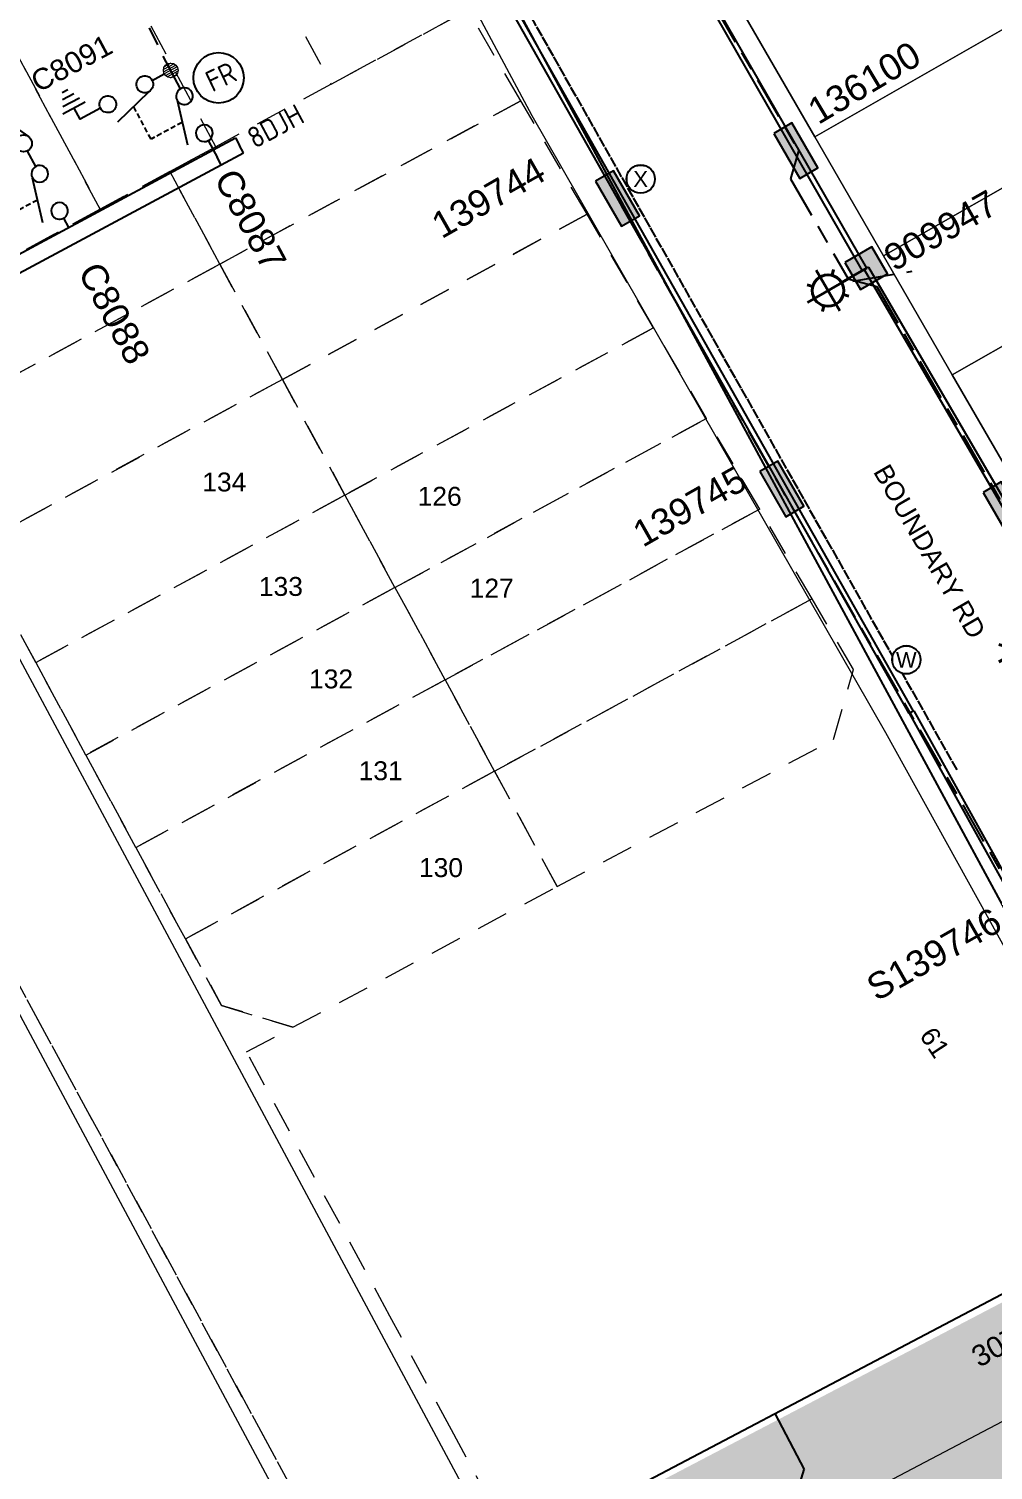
# Model space of a CAD drawing. Header units: metres. Extents: x 303431 to 305438, y 6269401 to 6270518.
# Drawn here: x 303871.4 to 303963.2, y 6269892.9 to 6270030 of the extents above; entities that cross this region are included whole.
import ezdxf
from ezdxf.enums import TextEntityAlignment as Align

# ---------------------------------------------------------------- set-up
doc = ezdxf.new("R2010")
doc.units = ezdxf.units.M
for name, pattern in [('A', [0]), ('Cable Exist OH', [1, 1, 0]), ('Cable Exist UG', [8.2, 4, -1.2, 1.8, -1.2]), ('CENTERX2', [4, 2.5, -0.5, 0.5, -0.5]), ('Dash', [5, 3, -2]), ('DASHED', [0.75, 0.5, -0.25]), ('IE Trench LV', [6.5, 5, -1.5])]:
    doc.linetypes.add(name, pattern=pattern)
doc.layers.get('0').update_dxf_attribs({"color": 6})
for name, color, linetype in [('_User Duct ID', 3, 'Continuous'), ('_User_LV_Exist', 7, 'Continuous'), ('Duct_SP_EXT', 7, 'Continuous'), ('Equip_HV_EXT', 7, 'Continuous'), ('Equip_SP_SL_EXT', 7, 'Continuous'), ('Mains_HV_EXT', 7, 'Continuous'), ('Mains_HV_NEW_U72', 2, 'Continuous'), ('Mains_LV_EXT', 7, 'Continuous'), ('Notes', 7, 'Continuous'), ('SupportsUG_SP_LV_EXT', 7, 'Continuous'), ('SupportsUG_SP_LV_SL_EXT', 7, 'Continuous'), ('Trench_SP_EXT', 7, 'Continuous'), ('UG_Details_SP_MISC', 7, 'Continuous')]:
    doc.layers.add(name, color=color, linetype=linetype)
for name, color, linetype, lineweight in [('Cadastre Developer_SP_EXT', 9, 'Continuous', 5), ('Cadastre Land Parcels_SP_EXT', 9, 'Continuous', 5), ('Cadastre Roads_SP_EXT', 9, 'Continuous', 5)]:
    doc.layers.add(name, color=color, linetype=linetype, lineweight=lineweight)
doc.styles.add('ARIAL', font='arial.ttf', dxfattribs={"height": 2})
doc.styles.add('COLUMN_LABEL', font='arial.ttf')
doc.styles.add('iecARIAL', font='arial.ttf', dxfattribs={"height": 2})
doc.styles.add('iecISOCP', font='isocp.shx')
doc.styles.add('IESYMBOL1', font='isocp.shx')
doc.styles.add('POLE_LABEL', font='arial.ttf')
doc.styles.get("Standard").update_dxf_attribs({"font": 'arial.ttf'})
doc.styles.add('SWG_LABEL', font='arial.ttf')
doc.styles.add('SWITCH_LABEL', font='arial.ttf', dxfattribs={"height": 2.5})
doc.linetypes.add('Cable New UG', pattern='A,7,-0.25,["x",Standard,S=2,R=0,X=0.2,Y=-0.8],-2.1', length=9.35)

# ---------------------------------------------------------------- blocks, each defined once
blk = doc.blocks.new('COLUMN_EXT')
blk.add_hatch(color=256).paths.add_polyline_path([(-1.49, 1.48), (-1.49, -1.49), (1.48, -1.49), (1.48, 1.48)])
blk.add_lwpolyline([(-1.49, -1.49), (1.48, -1.49), (1.48, 1.48), (-1.49, 1.48)], close=True)
for tag, height, style, flags, p in [('ASSET_NUM', 2.5, 'COLUMN_LABEL', 8, (2, 2)), ('STRUCTURE_PLANT_NUMBER', 0.2, 'POLE_LABEL', 9, (1.81, 0.03)), ('STREET_CODE', 0.2, 'COLUMN_LABEL', 9, (1.81, -0.2))]:
    blk.add_attdef(tag, text='', height=height, dxfattribs=dict(style=style, flags=flags)).set_placement(p, align=Align.MIDDLE_LEFT)
at = {"flags": 9}
for tag, p in [('COLUMN_TYPE', (1.81, -0.4)), ('OWNED_BY', (1.81, -0.6)), ('STATE', (1.81, -0.8)), ('USAGE', (1.81, -1)), ('LEGEND', (1.81, -1.2)), ('LOCATION', (1.81, -1.4)), ('STREETNAME', (1.81, -1.6)), ('SUBURB', (1.81, -1.8)), ('NOTES', (1.81, -2))]:
    blk.add_attdef(tag, text='', height=0.2, dxfattribs=at).set_placement(p, align=Align.MIDDLE_LEFT)
at = {"flags": 1}
blk.add_attdef('Z', (1.81, -2.35), '', height=0.2, dxfattribs=at)
blk = doc.blocks.new('SL_LANTERN_EXT')
at = {"lineweight": 40}
for p, q in [((-1.46, 5.68), (-1.06, 5.28)), ((0, 1.97), (0, 6.47)), ((1.46, 5.68), (1.06, 5.28)), ((-2.25, 4.22), (2.25, 4.22)), ((-1.46, 2.76), (-1.06, 3.16)), ((1.46, 2.76), (1.06, 3.16)), ((0, 0), (0, 2.72))]:
    blk.add_line(p, q, dxfattribs=at)
blk.add_circle((0, 4.22), 1.5, dxfattribs=at)
at = {"style": 'iecARIAL', "flags": 9}
blk.add_attdef('ASSET_NUM', (1.5, 1.5), '', height=2.5, dxfattribs=at)
for tag, p, height, flags in [('CONSTRUCTED_VOLTAGE', (0.98, -0.65), 0.2, 9), ('CONTROL_TYPE', (0.98, -0.85), 0.2, 9), ('LANTERN_PURPOSE', (0.98, -1.05), 0.2, 9), ('LANTERN_TYPE', (0.98, -1.25), 0.2, 9), ('NO_PHASES', (0.98, -1.45), 0.2, 9), ('LNUMBER', (2.18, -3.25), 2.5, 8), ('OPERATING_VOLTAGE', (0.98, -1.65), 0.2, 9), ('ORIENTATION', (0.98, -1.85), 0.2, 9), ('OWNED_BY', (0.98, -2.05), 0.2, 9), ('STATE', (0.98, -2.25), 0.2, 9), ('USAGE', (0.98, -2.45), 0.2, 9), ('CEXIST', (0.98, -2.65), 0.2, 9), ('CNEW', (0.98, -2.85), 0.2, 9), ('CNUMBER', (0.98, -3.05), 0.2, 9), ('CREMOVE', (0.98, -3.25), 0.2, 9), ('CREPLACE', (0.98, -3.45), 0.2, 9), ('LKINGHEIGHT', (0.98, -3.65), 0.2, 9), ('LBRACKET', (0.98, -3.85), 0.2, 9), ('LBRACKETVOCAB', (0.98, -4.05), 0.2, 9), ('LCATEGORY', (0.98, -4.25), 0.2, 9), ('LCHARGE1', (0.98, -4.45), 0.2, 9), ('LCHARGE1PERCENT', (0.98, -4.65), 0.2, 9), ('LCHARGE2', (0.98, -4.85), 0.2, 9), ('LCHARGE2PERCENT', (0.98, -5.05), 0.2, 9), ('LCHARGE3', (0.98, -5.25), 0.2, 9), ('LCHARGE3PERCENT', (0.98, -5.45), 0.2, 9), ('LEXIST', (0.98, -5.65), 0.2, 9), ('LLAMP', (0.98, -5.85), 0.2, 9), ('LLAMPVOCAB', (0.98, -6.05), 0.2, 9), ('LMAST', (0.98, -6.25), 0.2, 9), ('LMASTVOCAB', (0.98, -6.45), 0.2, 9), ('LNEW', (0.98, -6.65), 0.2, 9), ('LANTNUMBER', (0.98, -6.85), 0.2, 9), ('LOUTREACH', (0.98, -7.25), 0.2, 9), ('LOUTREACHVOCAB', (0.98, -7.45), 0.2, 9), ('LRATECODE', (0.98, -7.65), 0.2, 9), ('LREMOVE', (0.98, -7.85), 0.2, 9), ('LREPLACE', (0.98, -8.05), 0.2, 9), ('LTYPE', (0.98, -8.25), 0.2, 9), ('STREETNAME', (0.98, -9.25), 0.2, 9), ('SUBURB', (0.98, -9.45), 0.2, 1), ('LTYPEVOCAB', (0.98, -8.45), 0.2, 9), ('LEGEND', (0.98, -8.65), 0.2, 9), ('LOCATION', (0.98, -8.85), 0.2, 9), ('NOTES', (0.98, -9.05), 0.2, 9)]:
    blk.add_attdef(tag, p, '', height=height, dxfattribs=dict(flags=flags))
blk = doc.blocks.new('PILLAR_EXT')
blk.add_hatch(color=256).paths.add_polyline_path([(-2.475, 0.99), (-2.475, -0.99), (2.475, -0.99), (2.475, 0.99)])
blk.add_lwpolyline([(-2.475, -0.99), (2.475, -0.99), (2.475, 0.99), (-2.475, 0.99)], close=True)
at = {"style": 'iecARIAL', "flags": 8}
blk.add_attdef('ASSET_NUM', (1.5, 3.5), '', height=2.5, dxfattribs=at)
for tag, p, flags in [('OWNED_BY', (0, -0.2), 9), ('STATE', (0, -0.4), 9), ('SUPPORT_TYPE', (0, -0.6), 9), ('USAGE', (0, -0.8), 9), ('LEGEND', (0, -1), 9), ('LOCATION', (0, -1.2), 9), ('NOTES', (0, -1.4), 9), ('STREETNAME', (0, -1.8), 9), ('SUBURB', (0, -2), 1), ('PARENT', (0, -1.6), 9)]:
    blk.add_attdef(tag, p, '', height=0.2, dxfattribs=dict(flags=flags))
blk = doc.blocks.new('*U57')
for p, q in [((-1.6, 60.98), (-1.6, 63.38)), ((-1.6, 63.38), (-0.8, 63.38)), ((0, 63.38), (-0.8, 63.38)), ((0, 60.98), (0, 63.38)), ((-1.6, 24.4), (-1.6, 60.98)), ((-1.6, 60.98), (-0.8, 60.98)), ((0, 60.98), (-0.8, 60.98)), ((0, 24.4), (0, 60.98)), ((-1.6, 13.4), (-1.6, 24.4)), ((-1.6, 24.4), (-0.8, 24.4)), ((0, 24.4), (-0.8, 24.4)), ((0, 13.4), (0, 24.4)), ((-1.6, 2.4), (-1.6, 13.4)), ((-1.6, 13.4), (-0.8, 13.4)), ((0, 13.4), (-0.8, 13.4)), ((0, 2.4), (0, 13.4)), ((-1.6, 0), (-1.6, 2.4)), ((-1.6, 2.4), (-0.8, 2.4)), ((0, 2.4), (-0.8, 2.4)), ((0, 0), (0, 2.4)), ((-1.6, 0), (-0.8, 0)), ((0, 0), (-0.8, 0))]:
    blk.add_line(p, q)
at = {"color": 7, "style": 'IESYMBOL1'}
for s, p in [('8DJH', (-0.79, 67.27, 19.97)), ('PM', (-0.76, -2.18, 19.97))]:
    blk.add_text(s, height=2, rotation=89.9826, dxfattribs=at).set_placement(p, align=Align.MIDDLE_CENTER)
blk = doc.blocks.new('SWG_SIE_TRF_NOES_NEW')
for p, q in [((7.01, 0.8), (2.79, 1.95)), ((14.68, 0), (20.54, 0))]:
    blk.add_line(p, q)
at = {"linetype": 'DASHED'}
blk.add_lwpolyline([(4.9, 1.38), (4.9, 4.64), (12.61, 4.64)], dxfattribs=at)
for points in [[(2.2, 0.01), (1.2, 0.01)], [(19.54, -0.75), (20.54, 0), (19.54, 0.75)], [(7.8, 0), (9.45, 0)]]:
    blk.add_lwpolyline(points)
for points in [[(3, -0.79, 1), (3, 0.81, 1)], [(7, -0.8, 1), (7, 0.8, 1)]]:
    blk.add_lwpolyline(points, format="xyb", close=True)
at = {"flags": 1}
blk.add_attdef('Z', (0, 0), '', height=0.2, dxfattribs=at)
at = {"style": 'SWITCH_LABEL', "flags": 9}
blk.add_attdef('STREET_CODE', text='', height=0.2, dxfattribs=at).set_placement((0, -0.2), align=Align.MIDDLE_LEFT)
at = {"flags": 9}
for tag, p in [('ORIENTATION', (0, -0.4)), ('SUBURB', (0, -1)), ('STREETNAME', (0, -1.2)), ('PARENT', (0, -0.6)), ('USAGE', (0, -0.8)), ('LOCATION', (0, -1.4)), ('OPERATED_BY', (0, -2.11)), ('NOTES', (0, -1.6)), ('OWNED_BY', (0, -1.89)), ('MAINTAINED_BY', (0, -2.32))]:
    blk.add_attdef(tag, text='', height=0.2, dxfattribs=at).set_placement(p, align=Align.MIDDLE_LEFT)
blk = doc.blocks.new('SWG_FUSE_NEW')
for points in [[(1.15, 0.72), (4.04, -0.71)], [(1.16, -0.72), (4.04, 0.73)]]:
    blk.add_lwpolyline(points)
for centre in [(0.8, 0), (4.4, 0.01)]:
    blk.add_circle(centre, 0.8)
blk = doc.blocks.new('*U58')
at = {"linetype": 'CENTERX2'}
blk.add_blockref('SWG_SIE_TRF_NOES_NEW', (0, 0), dxfattribs=at)
at = {"linetype": 'CENTERX2', "rotation": 180}
blk.add_blockref('SWG_FUSE_NEW', (14.68, 0), dxfattribs=at)
at = {"style": 'IESYMBOL1'}
blk.add_text('TRF', height=2.5, rotation=270.0174, dxfattribs=at).set_placement((22.51, -0.05), align=Align.MIDDLE_CENTER)
blk = doc.blocks.new('FAULT_INDIC_SE')
blk.add_circle((0, 0), 2.4)
at = {"insert": (-1.15, 1), "char_height": 2, "width": 2.7042, "attachment_point": 1, "style": 'iecISOCP'}
blk.add_mtext('FR', dxfattribs=at)
blk = doc.blocks.new('SWG_SIE_SU_NEW')
blk.add_line((5.81, 0.79), (1.59, 1.94))
at = {"linetype": 'A', "lineweight": 0}
for p, q in [((7.98, 0.35), (7.98, -0.37)), ((8.18, -0.58), (8.18, 0.56)), ((8.38, 0.66), (8.38, -0.68)), ((8.58, -0.71), (8.58, 0.69)), ((8.78, 0.66), (8.78, -0.68)), ((8.98, -0.59), (8.98, 0.56)), ((9.18, 0.35), (9.18, -0.38))]:
    blk.add_line(p, q, dxfattribs=at)
at = {"linetype": 'DASHED'}
blk.add_lwpolyline([(3.7, 1.36), (3.7, 4.73), (7.22, 4.73)], dxfattribs=at)
for points in [[(1, 0), (0, 0)], [(6.6, -0.01), (10.1, -0.01)]]:
    blk.add_lwpolyline(points)
for points in [[(1.8, -0.8, 1), (1.8, 0.8, 1)], [(5.8, -0.81, 1), (5.8, 0.79, 1)]]:
    blk.add_lwpolyline(points, format="xyb", close=True)
at = {"linetype": 'A', "lineweight": 0}
blk.add_circle((8.58, -0.01), 0.7, dxfattribs=at)
at = {"style": 'SWG_LABEL', "flags": 8}
blk.add_attdef('ASSET_NUM', text='', height=2.5, rotation=179.9544, dxfattribs=at).set_placement((-2.4, 0.01), align=Align.MIDDLE_LEFT)
at = {"flags": 1}
blk.add_attdef('Z', (0, 0), '', height=0.2, dxfattribs=at)
at = {"style": 'SWITCH_LABEL', "flags": 9}
blk.add_attdef('STREET_CODE', text='', height=0.2, dxfattribs=at).set_placement((0, 0), align=Align.MIDDLE_LEFT)
at = {"flags": 9}
for tag, p in [('ORIENTATION', (0, -0.2)), ('SUBURB', (0, -0.8)), ('STREETNAME', (0, -1)), ('PARENT', (0, -0.4)), ('USAGE', (0, -0.6)), ('LOCATION', (0, -1.2)), ('NOTES', (0, -1.4)), ('OPERATED_BY', (-0.01, -1.84)), ('OWNED_BY', (-0.01, -1.62)), ('MAINTAINED_BY', (-0.01, -2.05))]:
    blk.add_attdef(tag, text='', height=0.2, dxfattribs=at).set_placement(p, align=Align.MIDDLE_LEFT)
blk = doc.blocks.new('SWG_SIE_ES_NEW')
for p, q in [((-5.79, 0.78), (-1.79, 1.93)), ((0.01, -1.21), (2.41, -1.21)), ((0.31, -1.81), (2.11, -1.81)), ((0.61, -2.41), (1.81, -2.41)), ((0.92, -3.01), (1.52, -3.01))]:
    blk.add_line(p, q)
for points in [[(-5.79, -0.82, -1), (-5.79, 0.78, -1)], [(-1.79, -0.81, -1), (-1.79, 0.79, -1)]]:
    blk.add_lwpolyline(points, format="xyb", close=True)
for points in [[(-6.59, -0.02), (-7.89, -0.02)], [(-0.99, -0.01), (1.21, -0.01), (1.21, -1.21)]]:
    blk.add_lwpolyline(points)
at = {"flags": 1}
blk.add_attdef('Z', (0, 0), '', height=0.2, dxfattribs=at)
at = {"style": 'SWITCH_LABEL', "flags": 9}
blk.add_attdef('STREET_CODE', text='', height=0.2, dxfattribs=at).set_placement((0, -0.2), align=Align.MIDDLE_LEFT)
at = {"flags": 9}
for tag, p in [('ORIENTATION', (0, -0.4)), ('SUBURB', (0, -1)), ('STREETNAME', (0, -1.2)), ('PARENT', (0, -0.6)), ('USAGE', (0, -0.8)), ('LOCATION', (0, -1.4)), ('OPERATED_BY', (0, -2.01)), ('NOTES', (0, -1.6)), ('OWNED_BY', (0, -1.78)), ('MAINTAINED_BY', (0, -2.21))]:
    blk.add_attdef(tag, text='', height=0.2, dxfattribs=at).set_placement(p, align=Align.MIDDLE_LEFT)
at = {"style": 'ARIAL', "flags": 8}
blk.add_attdef('ASSET_NUM', text='', height=2, dxfattribs=at).set_placement((14.3, -5.09), align=Align.MIDDLE_RIGHT)
blk = doc.blocks.new('DUCT_INDICATOR')
at = {"flags": 1}
blk.add_attdef('Z', (0, 0), '', height=0.2, dxfattribs=at)
at = {"color": 7, "linetype": 'Cable Exist UG'}
blk.add_wipeout([(-0.51, 2.16), (-0.04, 2.22), (0.58, 2.17), (1.41, 1.69), (2.01, 1.02), (2.19, 0.01), (1.98, -1.07), (1.16, -1.93), (0.25, -2.17), (-0.43, -2.15), (-1.15, -1.86), (-1.68, -1.49), (-1.99, -0.81), (-2.19, 0.06), (-1.97, 1.09), (-1.07, 1.98), (-0.87, 2.07)], dxfattribs=at)
blk.add_circle((0, 0), 2.25)
blk.add_attdef('CODE', text='', height=1.8).set_placement((0, 0), align=Align.MIDDLE_CENTER)

msp = doc.modelspace()

# ---------------------------------------------------------------- linework, layer by layer
at = {"layer": '_User_LV_Exist', "color": 7, "linetype": 'Cable Exist UG', "flags": 128}
msp.add_lwpolyline([(303981.53457, 6269916.51563), (303980.24561, 6269919.71698), (303968.44807, 6269941.98143), (303942.95763, 6269986.39614), (303927.44622, 6270013.82152)], dxfattribs=at)
at = {"layer": 'Cadastre Developer_SP_EXT', "linetype": 'Dash'}
for points in [[(303903.01752, 6270049.15503), (303896.08711, 6270051.10703), (303888.2732, 6270046.91445), (303900.16426, 6270024.75579), (303913.16673, 6270031.80311), (303903.01752, 6270049.15503)], [(303877.25825, 6270041.0037), (303866.24181, 6270035.09295), (303878.18171, 6270012.84253), (303884.7969, 6270016.42687), (303889.17298, 6270018.79916), (303877.25825, 6270041.0037)], [(303866.24181, 6270035.09295), (303855.22686, 6270029.1822), (303867.19043, 6270006.88591), (303878.18171, 6270012.84253), (303866.24181, 6270035.09295)], [(303913.16673, 6270031.80311), (303900.16426, 6270024.75579), (303889.17298, 6270018.79916), (303884.7969, 6270016.42687), (303889.5622, 6270007.63474), (303918.21913, 6270023.16637), (303913.16673, 6270031.80311)], [(303886.2842, 6269943.42894), (303881.57514, 6269952.11748), (303876.80983, 6269960.90961), (303872.04453, 6269969.70322), (303866.0879, 6269980.69302), (303860.13127, 6269991.68429), (303855.36597, 6270000.47791), (303845.66517, 6270018.37739), (303847.68969, 6270025.13761), (303824.77628, 6270012.84253), (303831.56609, 6270010.81062), (303843.47935, 6269988.82807), (303903.61869, 6269877.83799), (303917.78078, 6269885.28946), (303911.61134, 6269896.69641), (303905.74055, 6269907.52934), (303892.11504, 6269932.66853), (303896.53108, 6269935.01714), (303889.73239, 6269937.06534), (303886.2842, 6269943.42894)], [(303886.2842, 6269943.42894), (303881.57514, 6269952.11748), (303876.80983, 6269960.90961), (303872.04453, 6269969.70322), (303866.0879, 6269980.69302), (303860.13127, 6269991.68429), (303855.36597, 6270000.47791), (303845.66517, 6270018.37739), (303847.68969, 6270025.13761), (303824.77628, 6270012.84253), (303831.56609, 6270010.81062), (303843.47935, 6269988.82807), (303903.61869, 6269877.83799), (303917.78078, 6269885.28946), (303911.61134, 6269896.69641), (303905.74055, 6269907.52934), (303892.11504, 6269932.66853), (303896.53108, 6269935.01714), (303889.73239, 6269937.06534), (303886.2842, 6269943.42894)], [(303918.21913, 6270023.16637), (303889.5622, 6270007.63474), (303895.51883, 6269996.64346), (303924.5339, 6270012.36896), (303918.21913, 6270023.16637)], [(303889.5622, 6270007.63474), (303884.7969, 6270016.42687), (303878.18171, 6270012.84253), (303867.19043, 6270006.88591), (303855.36597, 6270000.47791), (303860.13127, 6269991.68429), (303889.5622, 6270007.63474)], [(303924.5339, 6270012.36896), (303895.51883, 6269996.64346), (303901.47546, 6269985.65219), (303930.85015, 6270001.57304), (303924.5339, 6270012.36896)], [(303895.51883, 6269996.64346), (303889.5622, 6270007.63474), (303860.13127, 6269991.68429), (303866.0879, 6269980.69302), (303895.51883, 6269996.64346)], [(303930.85015, 6270001.57304), (303901.47546, 6269985.65219), (303906.24076, 6269976.86006), (303935.90107, 6269992.93482), (303930.85015, 6270001.57304)], [(303930.85015, 6270001.57304), (303901.47546, 6269985.65219), (303906.24076, 6269976.86006), (303935.90107, 6269992.93482), (303930.85015, 6270001.57304)], [(303901.47546, 6269985.65219), (303895.51883, 6269996.64346), (303866.0879, 6269980.69302), (303872.04453, 6269969.70322), (303901.47546, 6269985.65219)], [(303901.47546, 6269985.65219), (303895.51883, 6269996.64346), (303866.0879, 6269980.69302), (303872.04453, 6269969.70322), (303901.47546, 6269985.65219)], [(303940.95348, 6269984.29807), (303935.90107, 6269992.93482), (303906.24076, 6269976.86006), (303911.00606, 6269968.06792), (303940.95348, 6269984.29807)], [(303940.95348, 6269984.29807), (303935.90107, 6269992.93482), (303906.24076, 6269976.86006), (303911.00606, 6269968.06792), (303940.95348, 6269984.29807)], [(303843.47935, 6269988.82807), (303833.3701, 6269983.40421), (303823.93125, 6269978.33996), (303814.49536, 6269973.27572), (303803.47892, 6269967.36497), (303799.33222, 6269965.13919), (303858.77798, 6269854.24496), (303903.61869, 6269877.83799), (303843.47935, 6269988.82807)], [(303843.47935, 6269988.82807), (303833.3701, 6269983.40421), (303823.93125, 6269978.33996), (303814.49536, 6269973.27572), (303803.47892, 6269967.36497), (303799.33222, 6269965.13919), (303858.76893, 6269854.24), (303903.61869, 6269877.83799), (303843.47935, 6269988.82807)], [(303906.24076, 6269976.86006), (303901.47546, 6269985.65219), (303872.04453, 6269969.70322), (303876.80983, 6269960.90961), (303906.24076, 6269976.86006)], [(303940.95348, 6269984.29807), (303911.00606, 6269968.06792), (303915.71365, 6269959.37939), (303945.94521, 6269975.76345), (303940.95348, 6269984.29807)], [(303940.95348, 6269984.29807), (303911.00606, 6269968.06792), (303915.71365, 6269959.37939), (303945.94521, 6269975.76345), (303940.95348, 6269984.29807)], [(303911.00606, 6269968.06792), (303906.24076, 6269976.86006), (303876.80983, 6269960.90961), (303881.57514, 6269952.11748), (303911.00606, 6269968.06792)], [(303949.87288, 6269969.0491), (303945.94521, 6269975.76345), (303915.71365, 6269959.37939), (303921.67028, 6269948.38811), (303947.98304, 6269962.3836), (303949.87288, 6269969.0491)], [(303949.87288, 6269969.0491), (303945.94521, 6269975.76345), (303915.71365, 6269959.37939), (303921.67028, 6269948.38811), (303947.98304, 6269962.3836), (303949.87288, 6269969.0491)], [(303915.71365, 6269959.37939), (303911.00606, 6269968.06792), (303881.57514, 6269952.11748), (303886.2842, 6269943.42894), (303915.71365, 6269959.37939)], [(303921.67028, 6269948.38811), (303915.71365, 6269959.37939), (303886.2842, 6269943.42894), (303889.73239, 6269937.06534), (303896.53108, 6269935.01714), (303921.67028, 6269948.38811)]]:
    msp.add_lwpolyline(points, close=True, dxfattribs=at)
at = {"layer": 'Cadastre Land Parcels_SP_EXT', "linetype": 'Continuous'}
for points in [[(303968.85871, 6270032.68425), (303962.25771, 6270044.00805), (303939.66364, 6270031.04479), (303946.20555, 6270019.72179), (303968.85871, 6270032.68425)], [(303975.45796, 6270021.3623), (303968.85871, 6270032.68425), (303946.20555, 6270019.72179), (303952.74746, 6270008.39967), (303975.45796, 6270021.3623)], [(303975.45796, 6270021.3623), (303968.85871, 6270032.68425), (303946.20555, 6270019.72179), (303952.74746, 6270008.39967), (303975.45796, 6270021.3623)], [(303982.02231, 6270010.03868), (303975.45796, 6270021.3623), (303952.74746, 6270008.39967), (303959.28938, 6269997.07666), (303982.02231, 6270010.03868)], [(303982.02231, 6270010.03868), (303975.45796, 6270021.3623), (303952.74746, 6270008.39967), (303959.28938, 6269997.07666), (303982.02231, 6270010.03868)], [(303988.56908, 6269998.71868), (303982.02231, 6270010.03868), (303959.28938, 6269997.07666), (303965.83129, 6269985.75454), (303988.56908, 6269998.71868)], [(303988.56908, 6269998.71868), (303982.02231, 6270010.03868), (303959.28938, 6269997.07666), (303965.83129, 6269985.75454), (303988.56908, 6269998.71868)]]:
    msp.add_lwpolyline(points, close=True, dxfattribs=at)
at = {"layer": 'Cadastre Roads_SP_EXT', "linetype": 'Continuous'}
for points in [[(304008.99919, 6269911.14545), (303991.37946, 6269941.59627), (303985.47578, 6269951.79965), (303978.92729, 6269963.11762), (303972.37809, 6269974.43559), (303967.22501, 6269983.34157), (303966.76732, 6269984.13474), (303965.83128, 6269985.75453), (303959.28942, 6269997.07665), (303952.74746, 6270008.39965), (303946.2056, 6270019.72178), (303939.66364, 6270031.04478), (303936.17627, 6270037.07977), (303933.12328, 6270042.36884), (303926.58627, 6270053.69503), (303918.99586, 6270066.84737), (303910.4529, 6270081.65007), (303893.48521, 6270069.99547), (303919.26925, 6270021.77753), (303952.93326, 6269963.05457), (303978.32986, 6269917.14789)], [(304008.99919, 6269911.14545), (303991.37946, 6269941.59627), (303985.47578, 6269951.79965), (303978.92729, 6269963.11762), (303972.37809, 6269974.43559), (303967.22501, 6269983.34157), (303966.76732, 6269984.13474), (303965.83128, 6269985.75453), (303959.28942, 6269997.07665), (303952.74746, 6270008.39965), (303946.2056, 6270019.72178), (303939.66364, 6270031.04478), (303936.17627, 6270037.07977), (303933.12328, 6270042.36884), (303926.58627, 6270053.69503), (303918.99586, 6270066.84737), (303910.4529, 6270081.65007), (303893.48521, 6270069.99547), (303919.26925, 6270021.77753), (303952.93326, 6269963.05457), (303978.32959, 6269917.14761), (303978.32959, 6269917.14761), (303978.32986, 6269917.14789)], [(304008.99919, 6269911.14545), (303991.37946, 6269941.59627), (303985.47578, 6269951.79965), (303978.92729, 6269963.11762), (303972.37809, 6269974.43559), (303967.22501, 6269983.34157), (303966.76732, 6269984.13474), (303965.83128, 6269985.75453), (303959.28942, 6269997.07665), (303952.74746, 6270008.39965), (303946.2056, 6270019.72178), (303939.66364, 6270031.04478), (303936.17627, 6270037.07977), (303933.12328, 6270042.36884), (303926.58627, 6270053.69503), (303918.99586, 6270066.84737), (303910.4529, 6270081.65007), (303893.48521, 6270069.99547), (303919.26925, 6270021.77753), (303952.93326, 6269963.05457), (303978.32959, 6269917.14761)]]:
    msp.add_lwpolyline(points, dxfattribs=at)
at = {"layer": 'Duct_SP_EXT'}
for p, q in [((303908.60372, 6270080.35066), (303950.69371, 6270006.98693)), ((303909.02006, 6270080.58952), (303951.11006, 6270007.2258)), ((303950.69371, 6270006.98693), (303950.90189, 6270007.10637)), ((303950.90189, 6270007.10637), (303951.10931, 6270007.22709)), ((303951.11006, 6270007.2258), (303950.90189, 6270007.10637)), ((303950.90189, 6270007.10637), (303989.62176, 6269940.58047)), ((303951.31674, 6270007.34782), (303951.10931, 6270007.22709)), ((303951.31674, 6270007.34782), (303990.0366, 6269940.82192))]:
    msp.add_line(p, q, dxfattribs=at)
at = {"layer": 'Mains_HV_EXT', "linetype": 'Cable Exist UG'}
msp.add_lwpolyline([(303805.72969, 6270055.35353), (303812.28581, 6270041.324), (303859.47958, 6270063.69086), (303861.06491, 6270060.65853), (303861.06491, 6270060.65853), (303843.19783, 6270051.68344), (303843.19783, 6270051.68344), (303844.56097, 6270049.23305, 1.07586778), (303845.93875, 6270046.19989), (303853.92919, 6270030.80202), (303876.90258, 6270042.13623), (303884.17265, 6270027.40049)], format="xyb", dxfattribs=at)
at = {"layer": 'Mains_HV_NEW_U72', "color": 10, "linetype": 'Cable New UG', "ltscale": 0.75, "flags": 128}
msp.add_lwpolyline([(303983.76586, 6269849.83522), (303987.99681, 6269841.63477), (304003.04783, 6269849.70904), (303999.30181, 6269856.60456), (304011.35881, 6269863.39211, 0.280754119), (304005.18536, 6269868.00642, -0.262500627), (303990.91956, 6269881.84978, 0.061739831), (303988.74968, 6269901.0807), (303895.70932, 6270072.86249)], format="xyb", dxfattribs=at)
at = {"layer": 'Mains_LV_EXT', "linetype": 'Cable Exist UG'}
for points in [[(303925.1291, 6270052.19099), (303924.25382, 6270049.71663), (303924.25382, 6270049.71663), (303929.74475, 6270040.06083), (303932.49247, 6270039.33661), (303944.65725, 6270018.39707)], [(303944.69596, 6270018.48807), (303943.87306, 6270015.74161), (303943.87306, 6270015.74161), (303949.37584, 6270006.21518), (303952.10303, 6270005.50198), (303964.29534, 6269984.40419)], [(303944.69596, 6270018.48807), (303943.87306, 6270015.74161), (303943.87306, 6270015.74161), (303949.37584, 6270006.21518), (303952.10303, 6270005.50198), (303964.29534, 6269984.40419)]]:
    msp.add_lwpolyline(points, dxfattribs=at)
at = {"layer": 'Mains_LV_EXT', "linetype": 'Cable Exist OH'}
msp.add_lwpolyline([(303912.12916, 6270043.62077), (303959.70847, 6269959.50064)], dxfattribs=at)
at = {"layer": 'Notes'}
for p in [(303942.39081, 6269898.23819), (303943.9266, 6269888.87649)]:
    msp.add_line(p, (303945.18463, 6269892.92833), dxfattribs=at)
at = {"layer": 'Notes', "lineweight": 0, "flags": 128}
for points in [[(303916.34822, 6269884.53572), (303851.55771, 6270005.3727)], [(303837.48758, 6269997.75459), (303902.18817, 6269877.08531)]]:
    msp.add_lwpolyline(points, dxfattribs=at)
at = {"layer": 'Trench_SP_EXT', "linetype": 'Cable Exist UG'}
msp.add_lwpolyline([(303949.82489, 6270005.99564), (303955.46748, 6270006.94591)], dxfattribs=at)
at = {"layer": 'UG_Details_SP_MISC'}
for p, q in [((303893.73996, 6270073.41683), (303955.1426, 6269964.85216)), ((303894.15776, 6270073.65314), (303955.5604, 6269965.08847)), ((303955.1426, 6269964.85216), (303955.3515, 6269964.97032)), ((303955.19822, 6269964.88532), (303955.40811, 6269965.00171)), ((303955.19822, 6269964.88532), (303980.85837, 6269918.61198)), ((303955.5604, 6269965.08847), (303955.3515, 6269964.97032)), ((303955.61799, 6269965.1181), (303955.40811, 6269965.00171)), ((303955.61799, 6269965.1181), (303981.27815, 6269918.84476))]:
    msp.add_line(p, q, dxfattribs=at)

# ---------------------------------------------------------------- block references
at = {"layer": 'Equip_HV_EXT', "linetype": 'IE Trench LV'}
ref = msp.add_blockref('*U58', (303875.73667, 6270010.04985), dxfattribs=dict(at, rotation=118.217847481067))
ref.add_attrib('ASSET_NUM', 'C8088', dxfattribs={"layer": '0', "height": 2.5, "rotation": 298.1722213, "style": 'SWG_LABEL'}).set_placement((303877.10786, 6270007.49448), align=Align.MIDDLE_LEFT)
ref = msp.add_blockref('SWG_SIE_ES_NEW', (303877.33165, 6270021.98001), dxfattribs=dict(at, rotation=208.2178474810668))
ref.add_attrib('ASSET_NUM', 'C8091', dxfattribs={"layer": '0', "height": 2, "rotation": 208.2178475, "style": 'ARIAL', "text_generation_flag": 6}).set_placement((303871.82104, 6270024.7952), align=Align.MIDDLE_LEFT)
ref = msp.add_blockref('SWG_SIE_SU_NEW', (303888.93798, 6270018.49535), dxfattribs=dict(at, rotation=118.217847481067))
ref.add_attrib('ASSET_NUM', 'C8087', dxfattribs={"layer": '0', "height": 2.5, "rotation": 298.1722213, "style": 'SWG_LABEL'}).set_placement((303890.06256, 6270016.3751), align=Align.MIDDLE_LEFT)
for name, p, rotation in [('FAULT_INDIC_SE', (303889.44861, 6270025.35166), 25.47711549619065), ('*U57', (303835.95984, 6269988.25173), 298.2178474811537)]:
    msp.add_blockref(name, p, dxfattribs=dict(at, rotation=rotation))
at = {"layer": 'Equip_SP_SL_EXT'}
for p, rotation in [((303951.10928, 6270007.22707), 120.072740921784), ((303951.10931, 6270007.22709), 120.072740921784), ((303969.43567, 6269972.78851), 117.7029567354626)]:
    msp.add_blockref('SL_LANTERN_EXT', p, dxfattribs=dict(at, rotation=rotation))
at = {"layer": 'SupportsUG_SP_LV_EXT'}
ref = msp.add_blockref('PILLAR_EXT', (303865.41728, 6270036.49611), dxfattribs=dict(at, rotation=28.75044879474208))
ref.add_attrib('ASSET_NUM', 'S139742', dxfattribs={"layer": '0', "height": 2.5, "rotation": 29, "style": 'iecARIAL'}).set_placement((303860.23349, 6270028.84194), align=Align.MIDDLE_LEFT)
ref = msp.add_blockref('PILLAR_EXT', (303944.3926, 6270018.42144), dxfattribs=dict(at, rotation=300.0797177977386))
ref.add_attrib('ASSET_NUM', '136100', dxfattribs={"layer": '0', "height": 2.5, "rotation": 30.7774062, "style": 'iecARIAL'}).set_placement((303945.8926, 6270021.92144), align=Align.MIDDLE_LEFT)
ref = msp.add_blockref('PILLAR_EXT', (303927.41673, 6270013.87495), dxfattribs=dict(at, rotation=300.0797177977386))
ref.add_attrib('ASSET_NUM', '139744', dxfattribs={"layer": '0', "height": 2.5, "rotation": 29.6274373, "style": 'iecARIAL'}).set_placement((303910.06116, 6270011.06749), align=Align.MIDDLE_LEFT)
ref = msp.add_blockref('PILLAR_EXT', (303964.32881, 6269984.26079), dxfattribs=dict(at, rotation=300.0797177977386))
ref.add_attrib('ASSET_NUM', '136099', dxfattribs={"layer": '0', "height": 2.5, "rotation": 29.6274373, "style": 'iecARIAL'}).set_placement((303965.82881, 6269987.76079), align=Align.MIDDLE_LEFT)
ref = msp.add_blockref('PILLAR_EXT', (303943.0523, 6269986.23003), dxfattribs=dict(at, rotation=300.0797177977386))
ref.add_attrib('ASSET_NUM', '139745', dxfattribs={"layer": '0', "height": 2.5, "rotation": 29.6274373, "style": 'iecARIAL'}).set_placement((303929.21191, 6269981.70844), align=Align.MIDDLE_LEFT)
ref = msp.add_blockref('PILLAR_EXT', (303968.81494, 6269941.31985), dxfattribs=dict(at, rotation=300.0797177977386))
ref.add_attrib('ASSET_NUM', 'S139746', dxfattribs={"layer": '0', "height": 2.5, "rotation": 29.6274373, "style": 'iecARIAL'}).set_placement((303951.45936, 6269938.51239), align=Align.MIDDLE_LEFT)
at = {"layer": 'SupportsUG_SP_LV_SL_EXT'}
ref = msp.add_blockref('COLUMN_EXT', (303951.10932, 6270007.22705), dxfattribs=dict(at, rotation=300.0797177977386))
ref.add_attrib('ASSET_NUM', '909947', dxfattribs={"layer": '0', "height": 2.5, "rotation": 29.4679752, "style": 'COLUMN_LABEL'}).set_placement((303953.10932, 6270007.97705), align=Align.MIDDLE_LEFT)
ref = msp.add_blockref('COLUMN_EXT', (303951.10932, 6270007.22705), dxfattribs=dict(at, rotation=300.0797177977386))
ref.add_attrib('ASSET_NUM', '909947', dxfattribs={"layer": '0', "height": 2.5, "rotation": 29.4679752, "style": 'COLUMN_LABEL'}).set_placement((303953.10932, 6270007.97705), align=Align.MIDDLE_LEFT)

# ---------------------------------------------------------------- texts
at = {"layer": 'Cadastre Developer_SP_EXT'}
for s, p in [('134', (303887.89674, 6269985.99004)), ('126', (303908.39633, 6269984.63149)), ('133', (303893.28062, 6269976.0525)), ('127', (303913.35548, 6269975.89268)), ('132', (303898.0607, 6269967.25301)), ('131', (303902.7801, 6269958.51419)), ('130', (303908.52212, 6269949.29885))]:
    msp.add_text(s, height=1.8, dxfattribs=at).set_placement(p)
at = {"layer": 'Cadastre Land Parcels_SP_EXT'}
msp.add_text('61', height=1.8, rotation=303.2614288, dxfattribs=at).set_placement((303956.10018, 6269934.23007))
at = {"layer": 'Cadastre Roads_SP_EXT'}
msp.add_text('BOUNDARY RD', height=1.8, rotation=300, dxfattribs=at).set_placement((303951.71413, 6269987.88113))

# ---------------------------------------------------------------- next in the draw order: block references
at = {"layer": '_User Duct ID'}
ref = msp.add_blockref('DUCT_INDICATOR', (303929.62341, 6270015.72114), dxfattribs=dict(at, xscale=0.6, yscale=0.6, zscale=0.8, rotation=180))
ref.add_attrib('CODE', 'X', dxfattribs={"layer": '0', "height": 1.5, "rotation": 180, "text_generation_flag": 6}).set_placement((303929.62341, 6270015.72114), align=Align.MIDDLE_CENTER)
ref = msp.add_blockref('DUCT_INDICATOR', (303954.90986, 6269969.97559), dxfattribs=dict(at, xscale=0.6, yscale=0.6, zscale=0.8, rotation=180))
ref.add_attrib('CODE', 'W', dxfattribs={"layer": '0', "height": 1.5, "rotation": 180, "text_generation_flag": 6}).set_placement((303954.90986, 6269969.97559), align=Align.MIDDLE_CENTER)

# ---------------------------------------------------------------- next in the draw order: texts
at = {"layer": 'Notes', "insert": (303963.40069, 6269904.57829), "char_height": 2, "attachment_point": 5, "rotation": 29, "style": 'ARIAL', "bg_fill": 3, "box_fill_scale": 1.1, "bg_fill_color": 256, "bg_fill_true_color": 13158600, "bg_fill_transparency": 0}
msp.add_mtext('307', dxfattribs=at)

# ---------------------------------------------------------------- next in the draw order: hatches: boundary and pattern name
at = {"layer": 'Notes', "linetype": 'Cable Exist UG'}
h = msp.add_hatch(dxfattribs=at)
h.set_pattern_fill('DOTS')
h.set_pattern_definition([(0, (38.3763, 16.5326), (0.79375, 1.5875), [0, -1.5875])])
edge = h.paths.add_edge_path()
edge.add_arc((304011.42744, 6269890.33301), 24.92791, 214.1129959, 257.1156654, ccw=False)
edge.add_arc((304014.82129, 6269888.66813), 27.00423, 172.479027, 207.1327061, ccw=False)
edge.add_line((303988.04937, 6269892.20269), (303984.31092, 6269906.16896))
edge.add_line((303984.31092, 6269906.16896), (303978.69775, 6269916.5003))
edge.add_line((303978.69775, 6269916.5003), (303916.62381, 6269884.01824))
edge.add_arc((304797.23127, 6270264.18401), 959.16396, 203.35027012, 209.42022479)
edge.add_line((303961.76064, 6269793.03187), (303968.5137, 6269790.93517))
edge.add_line((303968.5137, 6269790.93517), (304027.58935, 6269822.0182))
edge.add_line((304027.58935, 6269822.0182), (304029.60457, 6269828.50884))
edge.add_line((304029.60457, 6269828.50884), (304011.20331, 6269860.29528))
edge.add_arc((303997.13225, 6269852.56128), 16.05645, 28.7948958, 57.0352683)
h.paths.add_polyline_path([(303956.53046, 6269814.18899), (303956.41621, 6269817.82943), (303959.48416, 6269820.5385), (303956.2332, 6269816.30512)], flags=16)
h.paths.add_polyline_path([(303967.78112, 6269820.59075), (303967.7572, 6269824.05008), (303970.73481, 6269826.94025), (303968.47254, 6269822.69051)], flags=16)

# ---------------------------------------------------------------- next in the draw order: linework, layer by layer
at = {"layer": 'Notes'}
msp.add_lwpolyline([(303850.74449, 6269801.87936), (303830.78799, 6269839.51765), (303978.32959, 6269917.14761)], dxfattribs=at)
at = {"layer": 'Notes', "color": 2, "linetype": 'Continuous', "lineweight": 0, "elevation": 70.26692, "flags": 128}
msp.add_lwpolyline([(303947.57317, 6269888.8177), (303983.56983, 6269907.75758)], dxfattribs=at)

doc.saveas('drawing.dxf')
